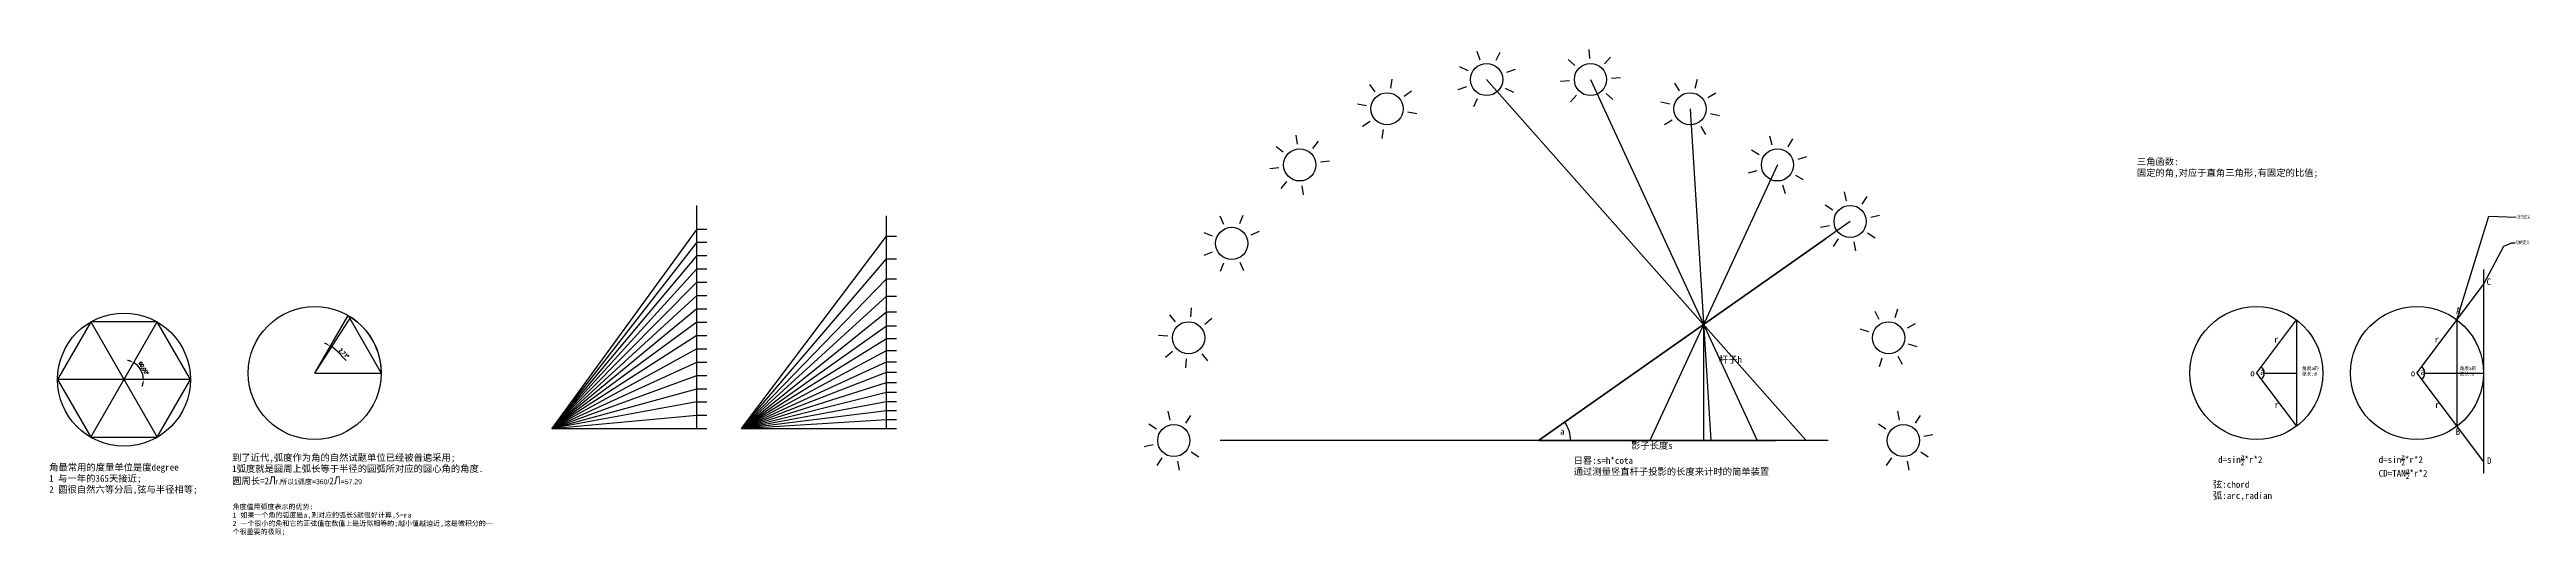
# Model space of a CAD drawing. Header units: millimetres. Extents: x 1062.8 to 1100, y 583.9 to 646.4.
# Drawn here: x 1062.81 to 1100.04, y 583.92 to 591.23 of the extents above; entities outside this region: 1.
import ezdxf

# ---------------------------------------------------------------- set-up
doc = ezdxf.new("R2010")
doc.units = ezdxf.units.MM
doc.styles.get("Standard").update_dxf_attribs({"font": 'txt', "bigfont": 'gbcbig.shx'})
doc.styles.add('样式 1', font='', dxfattribs={"height": 0.1})
doc.styles.get('样式 1').set_extended_font_data('SimSun')
doc.dimstyles.new('副本 ISO-25', dxfattribs={"dimscale": 0.02, "dimtxt": 2.5, "dimasz": 2.5, "dimexe": 1.25, "dimexo": 0.625, "dimtad": 1, "dimtxsty": 'Standard', "dimcen": 2.5, "dimazin": 0, "dimtfac": 1, "dimtmove": 0, "dimatfit": 3, "dimfxl": 1, "dimarcsym": 0})

# ---------------------------------------------------------------- blocks, each defined once
blk = doc.blocks.new('*D1')
at = {"color": 0, "lineweight": -2}
for start, end in [(69.8189, 79.6377), (0, 60), (340.3623, 350.1811)]:
    blk.add_arc((1063.927, 586.265), 0.292, start, end, dxfattribs=at)
at = {"color": 0}
for points in [[(1064.031, 586.547), (1064.024, 586.532), (1064.073, 586.518)], [(1064.206, 586.216), (1064.223, 586.215), (1064.219, 586.265)]]:
    blk.add_solid(points, dxfattribs=at)
at = {"layer": 'Defpoints', "color": 0}
for p in [(1064.427, 587.131), (1062.927, 586.265), (1064.201, 586.365), (1064.927, 586.265), (1063.427, 585.399)]:
    blk.add_point(p, dxfattribs=at)
at = {"color": 0, "insert": (1064.216, 586.432), "char_height": 0.05, "attachment_point": 5, "rotation": 300}
blk.add_mtext('60,00°', dxfattribs=at)
blk = doc.blocks.new('*D2')
at = {"color": 0, "lineweight": -2}
blk.add_line((1067.126, 586.695), (1067.268, 586.554), dxfattribs=at)
for start, end in [(66.0973, 72.1945), (57.29, 60), (45.0781, 57.29), (45.0955, 51.1927)]:
    blk.add_arc((1066.795, 586.362), 0.47, start, end, dxfattribs=at)
at = {"color": 0}
for points in [[(1066.989, 586.799), (1066.981, 586.784), (1067.03, 586.769)], [(1067.084, 586.722), (1067.094, 586.735), (1067.049, 586.757)]]:
    blk.add_solid(points, dxfattribs=at)
at = {"layer": 'Defpoints', "color": 0}
for p in [(1067.295, 587.228), (1067.335, 587.203), (1067.036, 586.765), (1066.795, 586.362), (1066.795, 586.362)]:
    blk.add_point(p, dxfattribs=at)
at = {"color": 0, "insert": (1067.227, 586.654), "char_height": 0.05, "attachment_point": 5, "rotation": 315.0781}
blk.add_mtext('2,71°', dxfattribs=at)

msp = doc.modelspace()

# ---------------------------------------------------------------- linework, layer by layer
for p, q in [((1066.795, 646.362), (1067.795, 646.362)), ((1085.947, 591.226), (1085.954, 591.09)), ((1084.002, 590.971), (1084.125, 590.912)), ((1084.26, 591.201), (1084.305, 591.073)), ((1084.605, 591.182), (1084.546, 591.059)), ((1084.836, 590.925), (1084.707, 590.88)), ((1085.634, 591.078), (1085.736, 590.986)), ((1086.272, 591.111), (1086.181, 591.009)), ((1082.648, 590.702), (1082.728, 590.592)), ((1082.985, 590.781), (1082.963, 590.647)), ((1083.279, 590.599), (1083.168, 590.519)), ((1083.983, 590.626), (1084.112, 590.671)), ((1084.214, 590.368), (1084.273, 590.491)), ((1084.409, 590.775), (1089.213, 585.348)), ((1084.817, 590.58), (1084.694, 590.639)), ((1085.519, 590.752), (1085.655, 590.759)), ((1085.668, 590.44), (1085.759, 590.541)), ((1085.97, 590.775), (1088.474, 585.348)), ((1086.306, 590.473), (1086.204, 590.564)), ((1086.421, 590.799), (1086.285, 590.792)), ((1087.231, 590.72), (1087.302, 590.604)), ((1087.572, 590.775), (1087.54, 590.642)), ((1087.852, 590.572), (1087.736, 590.501)), ((1082.466, 590.408), (1082.601, 590.386)), ((1082.545, 590.072), (1082.656, 590.151)), ((1083.358, 590.262), (1083.223, 590.285)), ((1087.028, 590.44), (1087.161, 590.408)), ((1087.083, 590.099), (1087.199, 590.17)), ((1087.467, 590.335), (1087.778, 585.348)), ((1087.907, 590.231), (1087.774, 590.262)), ((1081.243, 589.769), (1081.35, 589.686)), ((1081.543, 589.94), (1081.56, 589.805)), ((1081.877, 589.848), (1081.793, 589.74)), ((1082.839, 589.89), (1082.861, 590.024)), ((1087.704, 589.951), (1087.633, 590.067)), ((1088.662, 589.928), (1088.697, 589.796)), ((1089.005, 589.884), (1088.937, 589.765)), ((1081.151, 589.436), (1081.286, 589.453)), ((1082.047, 589.547), (1081.912, 589.531)), ((1088.78, 589.492), (1086.862, 585.348)), ((1088.344, 589.373), (1088.476, 589.409)), ((1088.388, 589.716), (1088.507, 589.648)), ((1089.216, 589.611), (1089.085, 589.575)), ((1081.321, 589.135), (1081.405, 589.243)), ((1081.655, 589.043), (1081.638, 589.179)), ((1088.899, 589.056), (1088.863, 589.187)), ((1089.173, 589.268), (1089.054, 589.335)), ((1089.785, 589.085), (1089.811, 588.951)), ((1090.124, 589.017), (1090.048, 588.904)), ((1072.536, 585.528), (1072.536, 588.88)), ((1075.386, 585.528), (1075.386, 588.724)), ((1080.397, 588.727), (1080.452, 588.602)), ((1080.743, 588.732), (1080.693, 588.606)), ((1089.873, 588.642), (1085.19, 585.348)), ((1089.497, 588.894), (1089.611, 588.818)), ((1090.316, 588.729), (1090.182, 588.703)), ((1072.536, 588.528), (1070.358, 585.528)), ((1072.536, 588.328), (1070.358, 585.528)), ((1072.536, 588.528), (1072.687, 588.528)), ((1072.536, 588.328), (1072.687, 588.328)), ((1073.209, 585.528), (1075.386, 588.422)), ((1075.386, 588.422), (1075.538, 588.422)), ((1080.157, 588.478), (1080.284, 588.428)), ((1080.992, 588.492), (1080.866, 588.438)), ((1085.19, 585.348), (1089.503, 588.382)), ((1089.429, 588.555), (1089.563, 588.581)), ((1089.621, 588.267), (1089.697, 588.38)), ((1089.96, 588.199), (1089.934, 588.333)), ((1090.248, 588.39), (1090.134, 588.466)), ((1072.536, 588.128), (1070.358, 585.528)), ((1072.536, 587.928), (1070.358, 585.528)), ((1072.536, 588.128), (1072.687, 588.128)), ((1072.536, 587.928), (1072.687, 587.928)), ((1073.209, 585.528), (1075.386, 588.078)), ((1075.386, 588.078), (1075.538, 588.078)), ((1080.162, 588.133), (1080.288, 588.187)), ((1080.411, 587.892), (1080.461, 588.019)), ((1080.757, 587.898), (1080.702, 588.023)), ((1072.536, 587.728), (1070.358, 585.528)), ((1072.536, 587.528), (1070.358, 585.528)), ((1072.536, 587.728), (1072.687, 587.728)), ((1072.536, 587.528), (1072.687, 587.528)), ((1073.209, 585.528), (1075.386, 587.781)), ((1073.209, 585.528), (1075.386, 587.519)), ((1075.386, 587.781), (1075.538, 587.781)), ((1075.386, 587.519), (1075.538, 587.519)), ((1098.393, 586.362), (1099.393, 587.696)), ((1063.427, 585.399), (1064.427, 587.131)), ((1063.427, 587.131), (1064.427, 585.399)), ((1066.795, 586.362), (1067.295, 587.228)), ((1072.536, 587.328), (1070.358, 585.528)), ((1072.536, 587.128), (1070.358, 585.528)), ((1072.536, 587.328), (1072.687, 587.328)), ((1072.536, 587.128), (1072.687, 587.128)), ((1073.209, 585.528), (1075.386, 587.285)), ((1075.386, 587.285), (1075.538, 587.285)), ((1079.64, 587.24), (1079.727, 587.135)), ((1079.97, 587.343), (1079.957, 587.207)), ((1080.276, 587.182), (1080.171, 587.094)), ((1090.242, 587.293), (1090.305, 587.172)), ((1090.586, 587.324), (1090.545, 587.193)), ((1095.98, 586.362), (1096.58, 587.162)), ((1072.536, 586.928), (1070.358, 585.528)), ((1072.536, 586.928), (1072.687, 586.928)), ((1073.209, 585.528), (1075.386, 587.073)), ((1073.209, 585.528), (1075.386, 586.88)), ((1075.386, 587.073), (1075.538, 587.073)), ((1075.386, 586.88), (1075.538, 586.88)), ((1079.479, 586.934), (1079.615, 586.921)), ((1090.02, 587.028), (1090.15, 586.987)), ((1090.851, 587.101), (1090.73, 587.038)), ((1090.882, 586.757), (1090.751, 586.798)), ((1072.536, 586.728), (1070.358, 585.528)), ((1070.358, 585.528), (1072.536, 586.528)), ((1072.536, 586.728), (1072.687, 586.728)), ((1072.536, 586.528), (1072.687, 586.528)), ((1073.209, 585.528), (1075.386, 586.7)), ((1073.209, 585.528), (1075.386, 586.532)), ((1075.386, 586.7), (1075.538, 586.7)), ((1075.386, 586.532), (1075.538, 586.532)), ((1079.582, 586.603), (1079.686, 586.691)), ((1079.888, 586.443), (1079.9, 586.579)), ((1080.218, 586.546), (1080.131, 586.65)), ((1090.315, 586.462), (1090.356, 586.592)), ((1090.659, 586.492), (1090.596, 586.613)), ((1064.927, 586.265), (1062.927, 586.265)), ((1066.795, 586.362), (1067.795, 586.362)), ((1070.358, 585.528), (1072.536, 586.328)), ((1070.358, 585.528), (1072.536, 586.128)), ((1072.536, 586.328), (1072.687, 586.328)), ((1072.536, 586.128), (1072.687, 586.128)), ((1073.209, 585.528), (1075.386, 586.374)), ((1073.209, 585.528), (1075.386, 586.222)), ((1073.209, 585.528), (1075.386, 586.077)), ((1075.386, 586.374), (1075.538, 586.374)), ((1075.386, 586.222), (1075.538, 586.222)), ((1075.386, 586.077), (1075.538, 586.077)), ((1095.98, 586.362), (1096.58, 585.562)), ((1096.098, 586.362), (1096.58, 586.362)), ((1098.393, 586.362), (1099.393, 585.028)), ((1098.512, 586.362), (1099.393, 586.362)), ((1072.536, 585.928), (1070.358, 585.528)), ((1070.358, 585.528), (1072.536, 585.728)), ((1072.536, 585.928), (1072.687, 585.928)), ((1072.536, 585.728), (1072.687, 585.728)), ((1073.209, 585.528), (1075.386, 585.936)), ((1073.209, 585.528), (1075.386, 585.798)), ((1073.209, 585.528), (1075.386, 585.663)), ((1075.386, 585.936), (1075.538, 585.936)), ((1075.386, 585.798), (1075.538, 585.798)), ((1075.386, 585.663), (1075.538, 585.663)), ((1079.619, 585.791), (1079.646, 585.657)), ((1079.958, 585.723), (1079.882, 585.61)), ((1090.585, 585.791), (1090.612, 585.657)), ((1090.924, 585.723), (1090.848, 585.61)), ((1070.358, 585.528), (1072.536, 585.528)), ((1072.536, 585.528), (1072.687, 585.528)), ((1073.209, 585.528), (1075.386, 585.528)), ((1075.386, 585.528), (1075.538, 585.528)), ((1079.263, 585.26), (1079.397, 585.287)), ((1079.331, 585.6), (1079.445, 585.524)), ((1089.541, 585.348), (1080.404, 585.348)), ((1085.19, 585.348), (1088.751, 585.348)), ((1090.298, 585.6), (1090.411, 585.524)), ((1091.116, 585.435), (1090.982, 585.409)), ((1079.455, 584.973), (1079.531, 585.086)), ((1079.794, 584.905), (1079.768, 585.039)), ((1080.082, 585.096), (1079.969, 585.172)), ((1090.421, 584.973), (1090.497, 585.086)), ((1090.76, 584.905), (1090.734, 585.039)), ((1091.048, 585.096), (1090.935, 585.172))]:
    msp.add_line(p, q)
at = {"color": 5}
for p, q in [((1099.393, 587.918), (1099.393, 584.857)), ((1096.58, 587.162), (1096.58, 585.562)), ((1098.993, 587.162), (1098.993, 585.562)), ((1085.19, 585.348), (1087.669, 585.348))]:
    msp.add_line(p, q, dxfattribs=at)
at = {"color": 1}
for p, q in [((1066.795, 586.362), (1067.335, 587.203)), ((1067.295, 587.228), (1067.795, 586.362)), ((1087.669, 587.092), (1087.669, 585.348))]:
    msp.add_line(p, q, dxfattribs=at)
msp.add_lwpolyline([(1064.927, 586.265), (1064.427, 587.131), (1063.427, 587.131), (1062.927, 586.265), (1063.427, 585.399), (1064.427, 585.399)], close=True)
for centre, radius in [((1084.409, 590.775), 0.242), ((1085.97, 590.775), 0.242), ((1082.912, 590.335), 0.242), ((1087.467, 590.335), 0.242), ((1081.599, 589.492), 0.242), ((1088.78, 589.492), 0.242), ((1089.873, 588.642), 0.242), ((1080.577, 588.312), 0.242), ((1063.927, 586.265), 1), ((1066.795, 586.362), 1), ((1079.929, 586.893), 0.242), ((1090.451, 586.893), 0.242), ((1095.98, 586.362), 1), ((1098.393, 586.362), 1), ((1079.707, 585.348), 0.242), ((1090.673, 585.348), 0.242)]:
    msp.add_circle(centre, radius)
msp.add_arc((1066.795, 586.362), 1, 0, 57.29, dxfattribs=at)
for centre, radius, start, end in [((1095.98, 586.362), 0.118, 306.8639, 53.1361), ((1098.393, 586.362), 0.118, 306.8639, 53.1361), ((1085.19, 585.348), 0.48, 0, 35.1245)]:
    msp.add_arc(centre, radius, start, end)

# ---------------------------------------------------------------- texts
at = {"char_height": 0.1, "attachment_point": 1, "style": '样式 1'}
for s, insert, width in [('三角函数:\\P固定的角,对应于直角三角形,有固定的比值;', (1094.182, 589.591), 3.48185), ('C', (1099.439, 587.785), 0.17911), ('A', (1098.98, 587.353), 0.17911), ('r', (1096.244, 586.918), 0.17911), ('r', (1098.657, 586.918), 0.17911), ('{\\C1;杆子h}', (1087.899, 586.615), 0.83318), ('o', (1095.886, 586.413), 0.17911), ('a', (1096.033, 586.437), 0.17911), ('o', (1098.299, 586.413), 0.17911), ('a', (1098.447, 586.437), 0.17911), ('r', (1096.252, 585.938), 0.17911), ('r', (1098.665, 585.938), 0.17911), ('a', (1085.512, 585.536), 0.41164), ('B', (1098.974, 585.534), 0.17911), ('角最常用的度量单位是度degree\\P1 与一年的365天接近;\\P2 圆很自然六等分后,弦与半径相等;', (1062.802, 584.996), 2.29649), ('到了近代,弧度作为角的自然试题单位已经被普遍采用;\\P1弧度就是圆周上弧长等于半径的圆弧所对应的圆心角的角度.\\P圆周长=2{}{\\f·ÂËÎ|b0|i0|c134|p0;\\H1.167x;Л\\fËÎÌå|b0|i0|c134|p0;\\H0.6429x;r,\\fSimSun|b0|i0|c134|p2;所以\\fËÎÌå|b0|i0|c134|p0;1\\fSimSun|b0|i0|c134|p2;弧度\\fËÎÌå|b0|i0|c134|p0;=360/}2{}{\\f·ÂËÎ|b0|i0|c134|p0;\\H1.167x;Л\\fËÎÌå|b0|i0|c134|p0;\\H0.6429x;=57.29}', (1065.552, 585.142), 3.83771), ('日晷:s=h*cota\\P通过测量竖直杆子投影的长度来计时的简单装置', (1085.717, 585.098), 3.51377), ('\\A1;d=sin{\\H0.7x;\\Sa/2;}*r*2', (1095.403, 585.146), 1.49404), ('\\A1;d=sin{\\H0.7x;\\Sa/2;}*r*2', (1097.816, 585.146), 1.49404), ('\\A1;CD=TAN{\\H0.7x;\\Sa/2;}*r*2', (1097.816, 584.94), 1.49404), ('D', (1099.445, 585.096), 0.17911), ('弦:chord\\P弧:arc,radian', (1095.326, 584.738), 1.17731), ('{\\H0.7503x;角度值用弧度表示的优势:\\P1 如果一个角的弧度是a,则对应的弧长S就很好计算,S=ra\\P2 一个很小的角和它的正弦值在数值上是近似相等的;越小值越迫近,这是微积分的一个很重要的极限;}', (1065.56, 584.391), 3.45008)]:
    msp.add_mtext(s, dxfattribs=dict(at, insert=insert, width=width))
at = {"char_height": 0.05, "attachment_point": 1}
for s, insert, width in [('弦的定义', (1099.896, 588.732), 0.52855), ('切的定义', (1099.884, 588.347), 0.22422)]:
    msp.add_mtext(s, dxfattribs=dict(at, insert=insert, width=width))
at = {"color": 5, "attachment_point": 1, "style": '样式 1'}
for s, insert, char_height, width in [('角度a的\\P弦长:d', (1096.665, 586.459), 0.05, 0.35069), ('角度a的\\P弦长:d', (1099.034, 586.459), 0.05, 0.35069), ('影子长度s', (1086.579, 585.323), 0.1, 0.77965)]:
    msp.add_mtext(s, dxfattribs=dict(at, insert=insert, char_height=char_height, width=width))

# ---------------------------------------------------------------- dimensions: what is measured, and where the dimension line sits
for base, line1, line2, picture, middle in [((1064.201, 586.365), ((1064.927, 586.265), (1062.927, 586.265)), ((1063.427, 585.399), (1064.427, 587.131)), '*D1', (1064.216, 586.432)), ((1067.036, 586.7653), ((1066.7945, 586.362), (1067.2945, 587.228)), ((1066.7945, 586.362), (1067.3349, 587.2034)), '*D2', (1067.2267, 586.6537))]:
    dim = msp.add_angular_dim_2l(base=base, line1=line1, line2=line2, dimstyle='副本 ISO-25')
    dim.commit()
    dim.dimension.update_dxf_attribs({"geometry": picture, "text_midpoint": middle})

# ---------------------------------------------------------------- leaders
at = {"annotation_type": 0, "has_hookline": 1, "hookline_direction": 0}
for points, text_width in [([(1098.993, 587.162), (1099.474, 588.72), (1099.883, 588.707)], 0.138), ([(1099.393, 587.696), (1099.698, 588.271), (1099.821, 588.322), (1099.871, 588.322)], 0.14)]:
    msp.add_leader(points, dimstyle='副本 ISO-25', override={"dimgap": 0.625, "dimtad": 0}, dxfattribs=dict(at, text_width=text_width))

doc.saveas('drawing.dxf')
